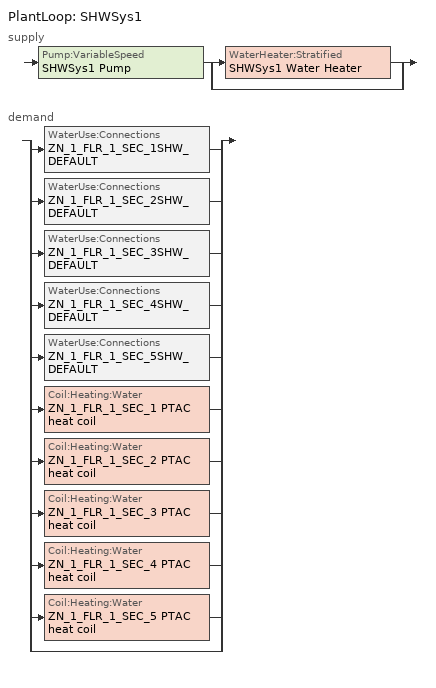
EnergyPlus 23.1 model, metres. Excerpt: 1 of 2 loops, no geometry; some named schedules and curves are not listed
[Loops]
PlantLoop 'SHWSys1'
 supply: Pump:VariableSpeed 'SHWSys1 Pump' > split
  | WaterHeater:Stratified 'SHWSys1 Water Heater'
  | bypass
 demand: split
  | WaterUse:Connections 'ZN_1_FLR_1_SEC_1SHW_DEFAULT'
  | WaterUse:Connections 'ZN_1_FLR_1_SEC_2SHW_DEFAULT'
  | WaterUse:Connections 'ZN_1_FLR_1_SEC_3SHW_DEFAULT'
  | WaterUse:Connections 'ZN_1_FLR_1_SEC_4SHW_DEFAULT'
  | WaterUse:Connections 'ZN_1_FLR_1_SEC_5SHW_DEFAULT'
  | Coil:Heating:Water 'ZN_1_FLR_1_SEC_1 PTAC heat coil'
  | Coil:Heating:Water 'ZN_1_FLR_1_SEC_2 PTAC heat coil'
  | Coil:Heating:Water 'ZN_1_FLR_1_SEC_3 PTAC heat coil'
  | Coil:Heating:Water 'ZN_1_FLR_1_SEC_4 PTAC heat coil'
  | Coil:Heating:Water 'ZN_1_FLR_1_SEC_5 PTAC heat coil'
  | bypass
[ComponentCost:LineItem]
Name | Line Item Type | Item | Cost per Each {$} | Quantity | Cost per Unit of Output Capacity {$/kW}
Infiltration:ZN_1_FLR_1_SEC_1 | GENERAL | ZN_1_FLR_1_SEC_1 | 1 | 0.0193
People:ZN_1_FLR_1_SEC_1 | GENERAL | ZN_1_FLR_1_SEC_1 | 1 | 10.3741
LIGHTING EQUIP:ZN_1_FLR_1_SEC_1 | LIGHTS | ZN_1_FLR_1_SEC_1 |  |  | 1
ELECTRIC EQUIPMENT:ZN_1_FLR_1_SEC_1:MiscPlug | GENERAL | ZN_1_FLR_1_SEC_1 | 1 | 0.2576
GAS EQUIPMENT:ZN_1_FLR_1_SEC_1:MiscGas | GENERAL | ZN_1_FLR_1_SEC_1 | 1 | 1.4882
Infiltration:ZN_1_FLR_1_SEC_2 | GENERAL | ZN_1_FLR_1_SEC_2 | 1 | 0.0174
People:ZN_1_FLR_1_SEC_2 | GENERAL | ZN_1_FLR_1_SEC_2 | 1 | 9.0473
LIGHTING EQUIP:ZN_1_FLR_1_SEC_2 | LIGHTS | ZN_1_FLR_1_SEC_2 |  |  | 1
ELECTRIC EQUIPMENT:ZN_1_FLR_1_SEC_2:MiscPlug | GENERAL | ZN_1_FLR_1_SEC_2 | 1 | 0.2247
GAS EQUIPMENT:ZN_1_FLR_1_SEC_2:MiscGas | GENERAL | ZN_1_FLR_1_SEC_2 | 1 | 1.2979
Infiltration:ZN_1_FLR_1_SEC_3 | GENERAL | ZN_1_FLR_1_SEC_3 | 1 | 0.0193
People:ZN_1_FLR_1_SEC_3 | GENERAL | ZN_1_FLR_1_SEC_3 | 1 | 10.3741
LIGHTING EQUIP:ZN_1_FLR_1_SEC_3 | LIGHTS | ZN_1_FLR_1_SEC_3 |  |  | 1
ELECTRIC EQUIPMENT:ZN_1_FLR_1_SEC_3:MiscPlug | GENERAL | ZN_1_FLR_1_SEC_3 | 1 | 0.2576
GAS EQUIPMENT:ZN_1_FLR_1_SEC_3:MiscGas | GENERAL | ZN_1_FLR_1_SEC_3 | 1 | 1.4882
Infiltration:ZN_1_FLR_1_SEC_4 | GENERAL | ZN_1_FLR_1_SEC_4 | 1 | 0.0174
People:ZN_1_FLR_1_SEC_4 | GENERAL | ZN_1_FLR_1_SEC_4 | 1 | 9.0473
LIGHTING EQUIP:ZN_1_FLR_1_SEC_4 | LIGHTS | ZN_1_FLR_1_SEC_4 |  |  | 1
ELECTRIC EQUIPMENT:ZN_1_FLR_1_SEC_4:MiscPlug | GENERAL | ZN_1_FLR_1_SEC_4 | 1 | 0.2247
GAS EQUIPMENT:ZN_1_FLR_1_SEC_4:MiscGas | GENERAL | ZN_1_FLR_1_SEC_4 | 1 | 1.2979
Infiltration:ZN_1_FLR_1_SEC_5 | GENERAL | ZN_1_FLR_1_SEC_5 | 1 | 0.0022
People:ZN_1_FLR_1_SEC_5 | GENERAL | ZN_1_FLR_1_SEC_5 | 1 | 3.1572
LIGHTING EQUIP:ZN_1_FLR_1_SEC_5 | LIGHTS | ZN_1_FLR_1_SEC_5 |  |  | 1
ELECTRIC EQUIPMENT:ZN_1_FLR_1_SEC_5:MiscPlug | GENERAL | ZN_1_FLR_1_SEC_5 | 1 | 0.0784
GAS EQUIPMENT:ZN_1_FLR_1_SEC_5:MiscGas | GENERAL | ZN_1_FLR_1_SEC_5 | 1 | 0.4529
[Sizing:Zone] Zone Cooling Design Supply Air Temperature Input Method=SupplyAirTemperature; Zone Cooling Design Supply Air Temperature {C}=14; Zone Heating Design Supply Air Temperature Input Method=SupplyAirTemperature; Zone Heating Design Supply Air Temperature {C}=50; Zone Cooling Design Supply Air Humidity Ratio {kgWater/kgDryAir}=0.0085; Zone Heating Design Supply Air Humidity Ratio {kgWater/kgDryAir}=0.008; Zone Heating Sizing Factor=0; Zone Cooling Sizing Factor=0; Cooling Design Air Flow Method=DesignDay; Cooling Design Air Flow Rate {m3/s}=0; Cooling Minimum Air Flow {m3/s}=0; Cooling Minimum Air Flow Fraction=0; Heating Design Air Flow Method=DesignDay; Heating Design Air Flow Rate {m3/s}=0; Zone Load Sizing Method=Sensible Load Only No Latent Load; Zone Latent Cooling Design Supply Air Humidity Ratio Input Method=HumidityRatioDifference; Zone Cooling Design Supply Air Humidity Ratio Difference {kgWater/kgDryAir}=0.005; Zone Latent Heating Design Supply Air Humidity Ratio Input Method=HumidityRatioDifference; Zone Humidification Design Supply Air Humidity Ratio Difference {kgWater/kgDryAir}=0.005
Name | Design Specification Outdoor Air Object
ZN_1_FLR_1_SEC_1 | SZ DSOA ZN_1_FLR_1_SEC_1
ZN_1_FLR_1_SEC_2 | SZ DSOA ZN_1_FLR_1_SEC_2
ZN_1_FLR_1_SEC_3 | SZ DSOA ZN_1_FLR_1_SEC_3
ZN_1_FLR_1_SEC_4 | SZ DSOA ZN_1_FLR_1_SEC_4
ZN_1_FLR_1_SEC_5 | SZ DSOA ZN_1_FLR_1_SEC_5
[DesignSpecification:OutdoorAir] Outdoor Air Method=FLOW/ZONE; Outdoor Air Flow per Zone Floor Area {m3/s-m2}=0
Name | Outdoor Air Flow per Zone {m3/s}
SZ DSOA ZN_1_FLR_1_SEC_1; SZ DSOA ZN_1_FLR_1_SEC_3 | 0.202054
SZ DSOA ZN_1_FLR_1_SEC_2; SZ DSOA ZN_1_FLR_1_SEC_4 | 0.176214
SZ DSOA ZN_1_FLR_1_SEC_5 | 0.0614926
[ZoneControl:Thermostat] Control Type Schedule=Dual Zone Control Type Sched
Name | Zone or ZoneList | Control 1
ZN_1_FLR_1_SEC_1 Thermostat | ZN_1_FLR_1_SEC_1 | ZN_1_FLR_1_SEC_1 DualSPSched
ZN_1_FLR_1_SEC_2 Thermostat | ZN_1_FLR_1_SEC_2 | ZN_1_FLR_1_SEC_2 DualSPSched
ZN_1_FLR_1_SEC_3 Thermostat | ZN_1_FLR_1_SEC_3 | ZN_1_FLR_1_SEC_3 DualSPSched
ZN_1_FLR_1_SEC_4 Thermostat | ZN_1_FLR_1_SEC_4 | ZN_1_FLR_1_SEC_4 DualSPSched
ZN_1_FLR_1_SEC_5 Thermostat | ZN_1_FLR_1_SEC_5 | ZN_1_FLR_1_SEC_5 DualSPSched
[ThermostatSetpoint:DualSetpoint] Heating Setpoint Temperature Schedule=HtgSetP_Sch; Cooling Setpoint Temperature Schedule=ClgSetP_Sch
ZN_1_FLR_1_SEC_1 DualSPSched; ZN_1_FLR_1_SEC_2 DualSPSched; ZN_1_FLR_1_SEC_3 DualSPSched; ZN_1_FLR_1_SEC_4 DualSPSched; ZN_1_FLR_1_SEC_5 DualSPSched
[Zone equipment]
ZN_1_FLR_1_SEC_1: ZN_1_FLR_1_SEC_1 PTAC
ZN_1_FLR_1_SEC_2: ZN_1_FLR_1_SEC_2 PTAC
ZN_1_FLR_1_SEC_3: ZN_1_FLR_1_SEC_3 PTAC
ZN_1_FLR_1_SEC_4: ZN_1_FLR_1_SEC_4 PTAC
ZN_1_FLR_1_SEC_5: ZN_1_FLR_1_SEC_5 PTAC
[ZoneHVAC:PackagedTerminalAirConditioner] Availability Schedule=ALWAYS_ON; Cooling Supply Air Flow Rate {m3/s}=AUTOSIZE; Heating Supply Air Flow Rate {m3/s}=AUTOSIZE; No Load Supply Air Flow Rate {m3/s}=AUTOSIZE; Cooling Outdoor Air Flow Rate {m3/s}=AUTOSIZE; Heating Outdoor Air Flow Rate {m3/s}=AUTOSIZE; No Load Outdoor Air Flow Rate {m3/s}=AUTOSIZE; Fan Placement=DrawThrough; Supply Air Fan Operating Mode Schedule=ALWAYS_OFF
Name | Supply Air Fan | Heating Coil | Cooling Coil
ZN_1_FLR_1_SEC_1 PTAC | ZN_1_FLR_1_SEC_1 PTACFan | ZN_1_FLR_1_SEC_1 PTAC heat coil | ZN_1_FLR_1_SEC_1 PTAC DXCoil
ZN_1_FLR_1_SEC_2 PTAC | ZN_1_FLR_1_SEC_2 PTACFan | ZN_1_FLR_1_SEC_2 PTAC heat coil | ZN_1_FLR_1_SEC_2 PTAC DXCoil
ZN_1_FLR_1_SEC_3 PTAC | ZN_1_FLR_1_SEC_3 PTACFan | ZN_1_FLR_1_SEC_3 PTAC heat coil | ZN_1_FLR_1_SEC_3 PTAC DXCoil
ZN_1_FLR_1_SEC_4 PTAC | ZN_1_FLR_1_SEC_4 PTACFan | ZN_1_FLR_1_SEC_4 PTAC heat coil | ZN_1_FLR_1_SEC_4 PTAC DXCoil
ZN_1_FLR_1_SEC_5 PTAC | ZN_1_FLR_1_SEC_5 PTACFan | ZN_1_FLR_1_SEC_5 PTAC heat coil | ZN_1_FLR_1_SEC_5 PTAC DXCoil
[Fan:OnOff] Availability Schedule=ALWAYS_ON; Fan Total Efficiency=0.1908; Pressure Rise {Pa}=297.23; Maximum Flow Rate {m3/s}=AUTOSIZE; Motor Efficiency=0.85; Motor In Airstream Fraction=1
ZN_1_FLR_1_SEC_1 PTACFan; ZN_1_FLR_1_SEC_2 PTACFan; ZN_1_FLR_1_SEC_3 PTACFan; ZN_1_FLR_1_SEC_4 PTACFan; ZN_1_FLR_1_SEC_5 PTACFan
[Coil:Cooling:DX:SingleSpeed] Availability Schedule=ALWAYS_ON; Gross Rated Total Cooling Capacity {W}=AUTOSIZE; Gross Rated Sensible Heat Ratio=AUTOSIZE; Gross Rated Cooling COP {W/W}=2.5636; Rated Air Flow Rate {m3/s}=AUTOSIZE
Name | Total Cooling Capacity Function of Temperature Curve | Total Cooling Capacity Function of Flow Fraction Curve | Energy Input Ratio Function of Temperature Curve | Energy Input Ratio Function of Flow Fraction Curve | Part Load Fraction Correlation Curve
ZN_1_FLR_1_SEC_1 PTAC DXCoil | ZN_1_FLR_1_SEC_1 PTACHPACCoolCapFT | ZN_1_FLR_1_SEC_1 PTACHPACCoolCapFFF | ZN_1_FLR_1_SEC_1 PTACHPACEIRFT | ZN_1_FLR_1_SEC_1 PTACHPACEIRFFF | ZN_1_FLR_1_SEC_1 PTACHPACPLFFPLR
ZN_1_FLR_1_SEC_2 PTAC DXCoil | ZN_1_FLR_1_SEC_2 PTACHPACCoolCapFT | ZN_1_FLR_1_SEC_2 PTACHPACCoolCapFFF | ZN_1_FLR_1_SEC_2 PTACHPACEIRFT | ZN_1_FLR_1_SEC_2 PTACHPACEIRFFF | ZN_1_FLR_1_SEC_2 PTACHPACPLFFPLR
ZN_1_FLR_1_SEC_3 PTAC DXCoil | ZN_1_FLR_1_SEC_3 PTACHPACCoolCapFT | ZN_1_FLR_1_SEC_3 PTACHPACCoolCapFFF | ZN_1_FLR_1_SEC_3 PTACHPACEIRFT | ZN_1_FLR_1_SEC_3 PTACHPACEIRFFF | ZN_1_FLR_1_SEC_3 PTACHPACPLFFPLR
ZN_1_FLR_1_SEC_4 PTAC DXCoil | ZN_1_FLR_1_SEC_4 PTACHPACCoolCapFT | ZN_1_FLR_1_SEC_4 PTACHPACCoolCapFFF | ZN_1_FLR_1_SEC_4 PTACHPACEIRFT | ZN_1_FLR_1_SEC_4 PTACHPACEIRFFF | ZN_1_FLR_1_SEC_4 PTACHPACPLFFPLR
ZN_1_FLR_1_SEC_5 PTAC DXCoil | ZN_1_FLR_1_SEC_5 PTACHPACCoolCapFT | ZN_1_FLR_1_SEC_5 PTACHPACCoolCapFFF | ZN_1_FLR_1_SEC_5 PTACHPACEIRFT | ZN_1_FLR_1_SEC_5 PTACHPACEIRFFF | ZN_1_FLR_1_SEC_5 PTACHPACPLFFPLR
[Coil:Heating:Water] Availability Schedule=ALWAYS_ON; U-Factor Times Area Value {W/K}=AUTOSIZE; Maximum Water Flow Rate {m3/s}=AUTOSIZE; Performance Input Method=UFactorTimesAreaAndDesignWaterFlowRate; Rated Capacity {W}=AUTOSIZE; Rated Inlet Water Temperature {C}=82.2; Rated Inlet Air Temperature {C}=16.6; Rated Outlet Water Temperature {C}=71.1; Rated Outlet Air Temperature {C}=32.2
ZN_1_FLR_1_SEC_1 PTAC heat coil; ZN_1_FLR_1_SEC_2 PTAC heat coil; ZN_1_FLR_1_SEC_3 PTAC heat coil; ZN_1_FLR_1_SEC_4 PTAC heat coil; ZN_1_FLR_1_SEC_5 PTAC heat coil
[WaterUse:Connections]
Name | Water Use Equipment 1
ZN_1_FLR_1_SEC_1SHW_DEFAULT | ZN_1_FLR_1_SEC_1SHW_DEFAULT
ZN_1_FLR_1_SEC_2SHW_DEFAULT | ZN_1_FLR_1_SEC_2SHW_DEFAULT
ZN_1_FLR_1_SEC_3SHW_DEFAULT | ZN_1_FLR_1_SEC_3SHW_DEFAULT
ZN_1_FLR_1_SEC_4SHW_DEFAULT | ZN_1_FLR_1_SEC_4SHW_DEFAULT
ZN_1_FLR_1_SEC_5SHW_DEFAULT | ZN_1_FLR_1_SEC_5SHW_DEFAULT
[WaterUse:Equipment] Flow Rate Fraction Schedule=HOURS_OF_OPERATION
Name | Peak Flow Rate {m3/s} | Target Temperature Schedule | Hot Water Supply Temperature Schedule | Zone | Sensible Fraction Schedule | Latent Fraction Schedule
ZN_1_FLR_1_SEC_1SHW_DEFAULT | 1.3688e-05 | ZN_1_FLR_1_SEC_1SHW_DEFAULT Temp Sched | ZN_1_FLR_1_SEC_1SHW_DEFAULTHot Supply Temp Sched | ZN_1_FLR_1_SEC_1 | ZN_1_FLR_1_SEC_1SHW_DEFAULT Sensible fract sched | ZN_1_FLR_1_SEC_1SHW_DEFAULT Latent fract sched
ZN_1_FLR_1_SEC_2SHW_DEFAULT | 1.19375e-05 | ZN_1_FLR_1_SEC_2SHW_DEFAULT Temp Sched | ZN_1_FLR_1_SEC_2SHW_DEFAULTHot Supply Temp Sched | ZN_1_FLR_1_SEC_2 | ZN_1_FLR_1_SEC_2SHW_DEFAULT Sensible fract sched | ZN_1_FLR_1_SEC_2SHW_DEFAULT Latent fract sched
ZN_1_FLR_1_SEC_3SHW_DEFAULT | 1.3688e-05 | ZN_1_FLR_1_SEC_3SHW_DEFAULT Temp Sched | ZN_1_FLR_1_SEC_3SHW_DEFAULTHot Supply Temp Sched | ZN_1_FLR_1_SEC_3 | ZN_1_FLR_1_SEC_3SHW_DEFAULT Sensible fract sched | ZN_1_FLR_1_SEC_3SHW_DEFAULT Latent fract sched
ZN_1_FLR_1_SEC_4SHW_DEFAULT | 1.19375e-05 | ZN_1_FLR_1_SEC_4SHW_DEFAULT Temp Sched | ZN_1_FLR_1_SEC_4SHW_DEFAULTHot Supply Temp Sched | ZN_1_FLR_1_SEC_4 | ZN_1_FLR_1_SEC_4SHW_DEFAULT Sensible fract sched | ZN_1_FLR_1_SEC_4SHW_DEFAULT Latent fract sched
ZN_1_FLR_1_SEC_5SHW_DEFAULT | 4.16576e-06 | ZN_1_FLR_1_SEC_5SHW_DEFAULT Temp Sched | ZN_1_FLR_1_SEC_5SHW_DEFAULTHot Supply Temp Sched | ZN_1_FLR_1_SEC_5 | ZN_1_FLR_1_SEC_5SHW_DEFAULT Sensible fract sched | ZN_1_FLR_1_SEC_5SHW_DEFAULT Latent fract sched
[PlantLoop]
SHWSys1: Fluid Type=WATER; Plant Equipment Operation Scheme=SHWSys1 Loop Operation Scheme List; Maximum Loop Temperature {C}=85; Minimum Loop Temperature {C}=10; Maximum Loop Flow Rate {m3/s}=AUTOSIZE; Minimum Loop Flow Rate {m3/s}=0; Plant Loop Volume {m3}=AUTOSIZE; Load Distribution Scheme=OPTIMAL
[Sizing:Plant]
SHWSys1: Loop Type=HEATING; Design Loop Exit Temperature {C}=60; Loop Design Temperature Difference {deltaC}=5
[SetpointManager:Scheduled]
SHWSys1 Loop Setpoint Manager: Control Variable=Temperature; Schedule=SHWSys1-Loop-Temp-Schedule; Setpoint Node or NodeList=SHWSys1 Supply Outlet Node
[PlantEquipmentOperationSchemes]
SHWSys1 Loop Operation Scheme List: Control Scheme 1=SHWSys1 Operation Scheme; Control Scheme 1 Schedule=PlantOnSched
[PlantEquipmentOperation:HeatingLoad]
SHWSys1 Operation Scheme: Load Range 1 Lower Limit {W}=0; Load Range 1 Upper Limit {W}=1000000000000000; Range 1 Equipment List=SHWSys1 Equipment List
[PlantEquipmentList]
SHWSys1 Equipment List: SHWSys1 Water Heater
[Pump:VariableSpeed]
SHWSys1 Pump: Design Maximum Flow Rate {m3/s}=AUTOSIZE; Design Pump Head {Pa}=1; Design Power Consumption {W}=AUTOSIZE; Motor Efficiency=1; Fraction of Motor Inefficiencies to Fluid Stream=0; Coefficient 1 of the Part Load Performance Curve=0; Coefficient 2 of the Part Load Performance Curve=1; Coefficient 3 of the Part Load Performance Curve=0; Coefficient 4 of the Part Load Performance Curve=0; Design Minimum Flow Rate {m3/s}=0; Pump Control Type=INTERMITTENT
[WaterHeater:Stratified]
SHWSys1 Water Heater: Tank Volume {m3}=1.5; Tank Height {m}=0.9697; Tank Shape=VerticalCylinder; Maximum Temperature Limit {C}=98; Heater Priority Control=MasterSlave; Heater 1 Setpoint Temperature Schedule=SHWSys1 Water Heater Setpoint Temperature Schedule; Heater 1 Deadband Temperature Difference {deltaC}=10; Heater 1 Capacity {W}=4500; Heater 1 Height {m}=0.8728; Heater 2 Setpoint Temperature Schedule=SHWSys1 Water Heater Setpoint Temperature Schedule; Heater 2 Deadband Temperature Difference {deltaC}=5; Heater 2 Capacity {W}=0; Heater 2 Height {m}=0; Heater Fuel Type=NATURALGAS; Heater Thermal Efficiency=0.8; Off Cycle Parasitic Fuel Consumption Rate {W}=0; Off Cycle Parasitic Fuel Type=NATURALGAS; Off Cycle Parasitic Heat Fraction to Tank=0.8; Off Cycle Parasitic Height {m}=0.5; On Cycle Parasitic Fuel Type=NATURALGAS; On Cycle Parasitic Height {m}=0.5; Ambient Temperature Indicator=SCHEDULE; Ambient Temperature Schedule=SHWSys1 Water Heater Ambient Temperature Schedule; Uniform Skin Loss Coefficient per Unit Area to Ambient Temperature {W/m2-K}=0.6; Skin Loss Fraction to Zone=1; Off Cycle Flue Loss Coefficient to Ambient Temperature {W/K}=6; Use Side Effectiveness=1; Use Side Inlet Height {m}=0.0485; Use Side Outlet Height {m}=0.9212; Source Side Effectiveness=1; Source Side Inlet Height {m}=0.9212; Source Side Outlet Height {m}=0.0485; Inlet Mode=FIXED; Use Side Design Flow Rate {m3/s}=AUTOSIZE; Source Side Design Flow Rate {m3/s}=AUTOSIZE; Indirect Water Heating Recovery Time {hr}=0.75; Number of Nodes=10; Additional Destratification Conductivity {W/m-K}=0.1
[Generator:FuelSupply]
NATURALGAS: Fuel Temperature Modeling Mode=TemperatureFromAirNode; Compressor Power Multiplier Function of Fuel Rate Curve=NullCubic; Compressor Heat Loss Factor=1; Fuel Type=GaseousConstituents; Number of Constituents in Gaseous Constituent Fuel Supply=8; Constituent 1=METHANE; Constituent 1 Molar Fraction=0.949; Constituent 2=CarbonDioxide; Constituent 2 Molar Fraction=0.007; Constituent 3=NITROGEN; Constituent 3 Molar Fraction=0.016; Constituent 4=ETHANE; Constituent 4 Molar Fraction=0.025; Constituent 5=PROPANE; Constituent 5 Molar Fraction=0.002; Constituent 6=BUTANE; Constituent 6 Molar Fraction=0.0006; Constituent 7=PENTANE; Constituent 7 Molar Fraction=0.0002; Constituent 8=OXYGEN; Constituent 8 Molar Fraction=0.0002
[ElectricLoadCenter:Distribution]
Generic Renewable Gen: Generator List=Fake wind turbine list; Generator Operation Scheme Type=Baseload; Generator Demand Limit Scheme Purchased Electric Demand Limit {W}=0; Electrical Buss Type=AlternatingCurrent
[ElectricLoadCenter:Generators]
Fake wind turbine list: Generator 1=Mythical Wind Turbine; Generator 1 Rated Electric Power Output {W}=456; Generator 1 Availability Schedule=ALWAYS_ON; Generator 1 Rated Thermal to Electrical Power Ratio=1
[Generator:CombustionTurbine]
Mythical Wind Turbine: Rated Power Output {W}=456; Minimum Part Load Ratio=1; Maximum Part Load Ratio=1; Optimum Part Load Ratio=1; Part Load Based Fuel Input Curve=Mythical Wind Turbine Null Input Curve; Temperature Based Fuel Input Curve=Mythical Wind Turbine Null Input Curve; Exhaust Flow Curve=Mythical Wind Turbine Null Input Curve; Part Load Based Exhaust Temperature Curve=Mythical Wind Turbine Null Input Curve; Temperature Based Exhaust Temperature Curve=Mythical Wind Turbine Null Input Curve; Heat Recovery Lube Energy Curve=Mythical Wind Turbine Null Input Curve; Coefficient 1 of U-Factor Times Area Curve=0.02; Coefficient 2 of U-Factor Times Area Curve=0.9; Maximum Exhaust Flow per Unit of Power Output {(kg/s)/W}=0; Design Minimum Exhaust Temperature {C}=150; Design Air Inlet Temperature {C}=25; Fuel Higher Heating Value {kJ/kg}=43500; Design Heat Recovery Water Flow Rate {m3/s}=0; Fuel Type=NaturalGas
[Schedule:Compact]
ALWAYS_ON; PlantOnSched; Hours_of_operation: Through: 12/31, For: AllDays, Until: 24:00, 1
ALWAYS_OFF: Through: 12/31, For: AllDays, Until: 24:00, 0
Dual Zone Control Type Sched: Through: 12/31, For: AllDays, Until: 24:00, 4
ZN_1_FLR_1_SEC_1SHW_DEFAULT Latent fract sched; ZN_1_FLR_1_SEC_2SHW_DEFAULT Latent fract sched; ZN_1_FLR_1_SEC_3SHW_DEFAULT Latent fract sched; ZN_1_FLR_1_SEC_4SHW_DEFAULT Latent fract sched; ZN_1_FLR_1_SEC_5SHW_DEFAULT Latent fract sched: Through: 12/31, For: AllDays, Until: 24:00, 0.05
ZN_1_FLR_1_SEC_1SHW_DEFAULT Sensible fract sched; ZN_1_FLR_1_SEC_2SHW_DEFAULT Sensible fract sched; ZN_1_FLR_1_SEC_3SHW_DEFAULT Sensible fract sched; ZN_1_FLR_1_SEC_4SHW_DEFAULT Sensible fract sched; ZN_1_FLR_1_SEC_5SHW_DEFAULT Sensible fract sched: Through: 12/31, For: AllDays, Until: 24:00, 0.2
ZN_1_FLR_1_SEC_1SHW_DEFAULT Temp Sched; ZN_1_FLR_1_SEC_2SHW_DEFAULT Temp Sched; ZN_1_FLR_1_SEC_3SHW_DEFAULT Temp Sched; ZN_1_FLR_1_SEC_4SHW_DEFAULT Temp Sched; ZN_1_FLR_1_SEC_5SHW_DEFAULT Temp Sched: Through: 12/31, For: AllDays, Until: 24:00, 40
ZN_1_FLR_1_SEC_1SHW_DEFAULTHot Supply Temp Sched; ZN_1_FLR_1_SEC_2SHW_DEFAULTHot Supply Temp Sched; ZN_1_FLR_1_SEC_3SHW_DEFAULTHot Supply Temp Sched; ZN_1_FLR_1_SEC_4SHW_DEFAULTHot Supply Temp Sched; ZN_1_FLR_1_SEC_5SHW_DEFAULTHot Supply Temp Sched: Through: 12/31, For: AllDays, Until: 24:00, 55
SHWSys1-Loop-Temp-Schedule; SHWSys1 Water Heater Setpoint Temperature Schedule: Through: 12/31, For: AllDays, Until: 24:00, 60
SHWSys1 Water Heater Ambient Temperature Schedule: Through: 12/31, For: AllDays, Until: 24:00, 22
[Curve:Biquadratic] Minimum Value of x=12.77778; Maximum Value of x=23.88889; Minimum Value of y=18; Maximum Value of y=46.11111; Input Unit Type for X=Temperature; Input Unit Type for Y=Temperature; Output Unit Type=Dimensionless
Name | Coefficient1 Constant | Coefficient2 x | Coefficient3 x**2 | Coefficient4 y | Coefficient5 y**2 | Coefficient6 x*y
ZN_1_FLR_1_SEC_1 PTACHPACCoolCapFT; ZN_1_FLR_1_SEC_2 PTACHPACCoolCapFT; ZN_1_FLR_1_SEC_3 PTACHPACCoolCapFT; ZN_1_FLR_1_SEC_4 PTACHPACCoolCapFT; ZN_1_FLR_1_SEC_5 PTACHPACCoolCapFT | 0.942588 | 0.00954335 | 0.00068377 | -0.0110427 | 5.249e-06 | -9.72e-06
ZN_1_FLR_1_SEC_1 PTACHPACEIRFT; ZN_1_FLR_1_SEC_2 PTACHPACEIRFT; ZN_1_FLR_1_SEC_3 PTACHPACEIRFT; ZN_1_FLR_1_SEC_4 PTACHPACEIRFT; ZN_1_FLR_1_SEC_5 PTACHPACEIRFT | 0.342414 | 0.034885 | -0.0006237 | 0.00497722 | 0.000437951 | -0.000728028
[Curve:Quadratic]
Name | Coefficient1 Constant | Coefficient2 x | Coefficient3 x**2 | Minimum Value of x | Maximum Value of x
ZN_1_FLR_1_SEC_1 PTACHPACCoolCapFFF; ZN_1_FLR_1_SEC_2 PTACHPACCoolCapFFF; ZN_1_FLR_1_SEC_3 PTACHPACCoolCapFFF; ZN_1_FLR_1_SEC_4 PTACHPACCoolCapFFF; ZN_1_FLR_1_SEC_5 PTACHPACCoolCapFFF | 0.8 | 0.2 | 0 | 0.5 | 1.5
ZN_1_FLR_1_SEC_1 PTACHPACEIRFFF; ZN_1_FLR_1_SEC_2 PTACHPACEIRFFF; ZN_1_FLR_1_SEC_3 PTACHPACEIRFFF; ZN_1_FLR_1_SEC_4 PTACHPACEIRFFF; ZN_1_FLR_1_SEC_5 PTACHPACEIRFFF | 1.1552 | -0.1808 | 0.0256 | 0.5 | 1.5
ZN_1_FLR_1_SEC_1 PTACHPACPLFFPLR; ZN_1_FLR_1_SEC_2 PTACHPACPLFFPLR; ZN_1_FLR_1_SEC_3 PTACHPACPLFFPLR; ZN_1_FLR_1_SEC_4 PTACHPACPLFFPLR; ZN_1_FLR_1_SEC_5 PTACHPACPLFFPLR | 0.85 | 0.15 | 0 | 0 | 1
[Curve:Cubic]
NullCubic: Coefficient1 Constant=0; Coefficient2 x=0; Coefficient3 x**2=0; Coefficient4 x**3=0; Minimum Value of x=0; Maximum Value of x=0
